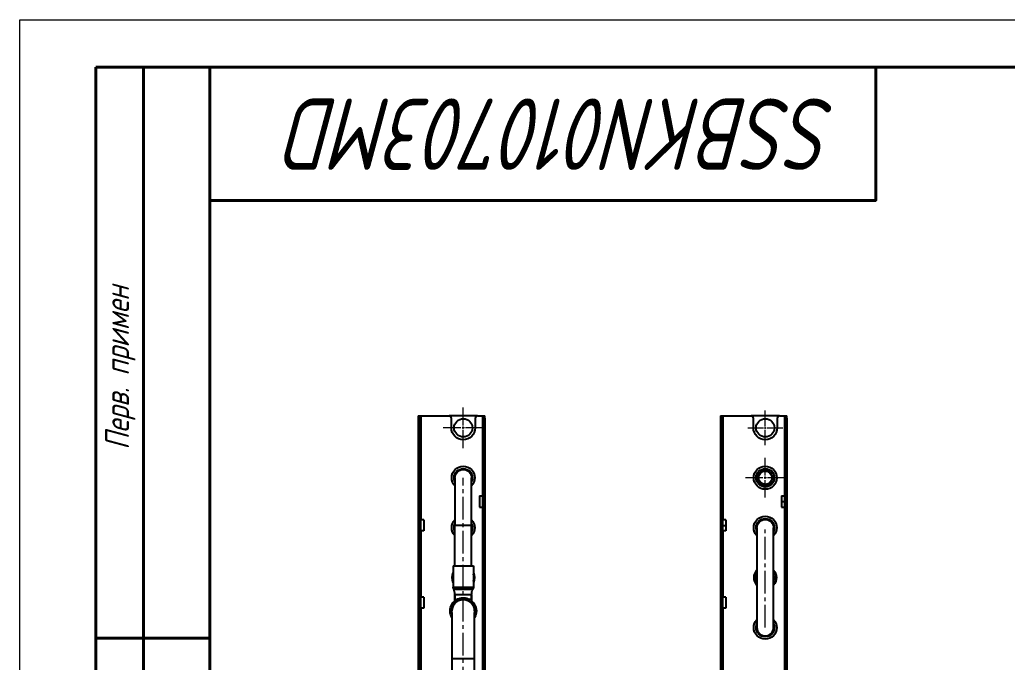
# Model space of a CAD drawing. Header units: millimetres. Extents: x 937859 to 970574, y 987894 to 996517.
# Drawn here: x 964255.2 to 964670.5, y 993427.5 to 993697.7 of the extents above; entities that cross this region are included whole.
import ezdxf

# ---------------------------------------------------------------- set-up
doc = ezdxf.new("R2010")
doc.units = ezdxf.units.MM
doc.header["$LTSCALE"] = 0.5
doc.linetypes.add('CENTER', pattern=[0.6, 0.375, -0.075, 0.075, -0.075])
doc.linetypes.add('CENTER2', pattern=[28.575, 19.05, -3.175, 3.175, -3.175])
doc.layers.add('DIMENSION', color=1, linetype='Continuous')
doc.layers.add('MD_Visible', color=7, linetype='Continuous', lineweight=25)
doc.layers.add('MD_Visible Narrow', color=7, linetype='Continuous', lineweight=25)
doc.styles.get("Standard").update_dxf_attribs({"font": 'GOST_A.TTF', "oblique": 15})

# ---------------------------------------------------------------- blocks, each defined once
blk = doc.blocks.new('*U285')
at = {"color": 0, "linetype": 'CENTER2', "lineweight": 5, "transparency": 16777216}
for p, q in [((0, 0.77), (0, 7.35)), ((-7.35, 0), (-0.77, 0)), ((0.77, 0), (7.35, 0)), ((0, -7.35), (0, -0.77))]:
    blk.add_line(p, q, dxfattribs=at)
at = {"color": 0, "linetype": 'Continuous', "lineweight": 5, "transparency": 16777216}
for p, q in [((-0.38, 0), (0.38, 0)), ((0, -0.38), (0, 0.38))]:
    blk.add_line(p, q, dxfattribs=at)
blk = doc.blocks.new('*U286')
at = {"color": 0, "linetype": 'CENTER2', "lineweight": 5, "transparency": 16777216}
for p, q in [((0, 0.97), (0, 8.35)), ((-8.35, 0), (-0.97, 0)), ((0.97, 0), (8.35, 0)), ((0, -8.35), (0, -0.97))]:
    blk.add_line(p, q, dxfattribs=at)
at = {"color": 0, "linetype": 'Continuous', "lineweight": 5, "transparency": 16777216}
for p, q in [((-0.485, 0), (0.485, 0)), ((0, -0.485), (0, 0.485))]:
    blk.add_line(p, q, dxfattribs=at)
blk = doc.blocks.new('*U295')
at = {"color": 0, "linetype": 'CENTER2', "lineweight": 5, "transparency": 16777216}
for p, q in [((0, 1), (0, 8.5)), ((-8.5, 0), (-1, 0)), ((1, 0), (8.5, 0)), ((0, -8.5), (0, -1))]:
    blk.add_line(p, q, dxfattribs=at)
at = {"color": 0, "linetype": 'Continuous', "lineweight": 5, "transparency": 16777216}
for p, q in [((-0.5, 0), (0.5, 0)), ((0, -0.5), (0, 0.5))]:
    blk.add_line(p, q, dxfattribs=at)

msp = doc.modelspace()

# ---------------------------------------------------------------- linework, layer by layer
at = {"lineweight": 9}
for p, q in [((964255.208, 993697.727), (965935.208, 993697.727)), ((964255.208, 992509.727), (964255.208, 993697.727))]:
    msp.add_line(p, q, dxfattribs=at)
at = {"color": 0, "lineweight": 40}
for p, q in [((964287.208, 993197.727), (964287.208, 993677.727)), ((964335.208, 993677.727), (964287.208, 993677.727)), ((964307.208, 993197.727), (964307.208, 993677.727)), ((964335.208, 992529.727), (964335.208, 993677.727)), ((964335.208, 993437.727), (964287.208, 993437.727))]:
    msp.add_line(p, q, dxfattribs=at)
at = {"lineweight": 40}
for p, q in [((964335.208, 993677.727), (965915.208, 993677.727)), ((964335.208, 992529.727), (964335.208, 993677.727))]:
    msp.add_line(p, q, dxfattribs=at)
msp.add_lwpolyline([(964335.208, 993621.727), (964615.208, 993621.727), (964615.208, 993677.727), (964335.208, 993677.727)], close=True, dxfattribs=at)
at = {"ltscale": 0.5}
for centre in [(964441.736, 993526.111), (964568.756, 993526.111)]:
    msp.add_circle(centre, 3.846, dxfattribs=at)
at = {"layer": 'MD_Visible', "extrusion": (0, 1, 0)}
for p, q in [((964422.836, 993531.111), (964422.836, 993530.111)), ((964422.836, 993531.111), (964423.636, 993531.111)), ((964422.836, 993530.111), (964422.836, 993393.511)), ((964423.636, 993530.111), (964423.636, 993531.111)), ((964423.636, 993531.111), (964423.836, 993531.111)), ((964423.636, 993530.111), (964423.636, 993394.485)), ((964423.836, 993531.111), (964435.736, 993531.111)), ((964447.736, 993531.111), (964435.736, 993531.111)), ((964436.736, 993526.111), (964436.736, 993530.111)), ((964446.736, 993530.111), (964446.736, 993526.111)), ((964447.736, 993531.111), (964449.836, 993531.111)), ((964449.836, 993531.111), (964450.036, 993531.111)), ((964450.036, 993531.111), (964450.036, 993530.111)), ((964450.036, 993531.111), (964450.836, 993531.111)), ((964450.036, 993530.111), (964450.036, 993231.111)), ((964450.836, 993530.111), (964450.836, 993531.111)), ((964450.836, 993530.111), (964450.836, 993231.111)), ((964549.856, 993531.111), (964549.856, 993530.111)), ((964549.856, 993531.111), (964550.656, 993531.111)), ((964549.856, 993530.111), (964549.856, 993135.111)), ((964550.656, 993530.111), (964550.656, 993531.111)), ((964550.656, 993531.111), (964550.856, 993531.111)), ((964550.656, 993530.111), (964550.656, 993135.111)), ((964550.856, 993531.111), (964562.756, 993531.111)), ((964574.756, 993531.111), (964562.756, 993531.111)), ((964563.756, 993526.111), (964563.756, 993530.111)), ((964573.756, 993530.111), (964573.756, 993526.111)), ((964574.756, 993531.111), (964576.856, 993531.111)), ((964576.856, 993531.111), (964577.056, 993531.111)), ((964577.056, 993531.111), (964577.056, 993530.111)), ((964577.056, 993531.111), (964577.856, 993531.111)), ((964577.056, 993530.111), (964577.056, 993231.111)), ((964577.856, 993530.111), (964577.856, 993531.111)), ((964577.856, 993530.111), (964577.856, 993231.111)), ((964438.236, 993505.111), (964438.236, 993485.111)), ((964445.236, 993485.111), (964445.236, 993505.111)), ((964448.536, 993497.461), (964448.536, 993495.111)), ((964448.536, 993497.461), (964449.836, 993497.461)), ((964448.536, 993495.111), (964448.536, 993492.761)), ((964575.556, 993497.461), (964575.556, 993495.111)), ((964575.556, 993497.461), (964576.856, 993497.461)), ((964575.556, 993495.111), (964575.556, 993492.761)), ((964448.536, 993492.761), (964449.836, 993492.761)), ((964575.556, 993492.761), (964576.856, 993492.761)), ((964425.136, 993487.461), (964423.836, 993487.461)), ((964425.136, 993487.461), (964425.136, 993485.111)), ((964552.156, 993487.461), (964550.856, 993487.461)), ((964552.156, 993487.461), (964552.156, 993485.111)), ((964425.136, 993482.761), (964423.836, 993482.761)), ((964425.136, 993485.111), (964425.136, 993482.761)), ((964438.236, 993468.111), (964438.236, 993485.111)), ((964445.236, 993468.111), (964445.236, 993485.111)), ((964552.156, 993482.761), (964550.856, 993482.761)), ((964552.156, 993485.111), (964552.156, 993482.761)), ((964565.256, 993484.111), (964565.256, 993442.111)), ((964572.256, 993442.111), (964572.256, 993484.111)), ((964437.486, 993468.111), (964437.486, 993459.129)), ((964437.486, 993468.111), (964445.986, 993468.111)), ((964445.986, 993468.111), (964445.986, 993459.129)), ((964425.136, 993454.961), (964423.836, 993454.961)), ((964425.136, 993454.961), (964425.136, 993450.261)), ((964438.236, 993452.337), (964438.236, 993455.977)), ((964438.236, 993455.977), (964438.236, 993453.366)), ((964444.526, 993453.957), (964444.526, 993453.957)), ((964445.236, 993452.337), (964445.236, 993455.977)), ((964445.236, 993455.977), (964445.236, 993453.366)), ((964552.156, 993454.961), (964550.856, 993454.961)), ((964552.156, 993454.961), (964552.156, 993450.261)), ((964425.136, 993450.261), (964423.836, 993450.261)), ((964552.156, 993450.261), (964550.856, 993450.261)), ((964436.976, 993448.492), (964436.976, 993408.111)), ((964446.496, 993408.111), (964446.496, 993448.492))]:
    msp.add_line(p, q, dxfattribs=at)
at = {"layer": 'MD_Visible', "linetype": 'CENTER2', "lineweight": 5, "extrusion": (0, 1, 0)}
for p, q in [((964441.736, 993316.111), (964441.736, 993505.111)), ((964568.756, 993442.111), (964568.756, 993484.111))]:
    msp.add_line(p, q, dxfattribs=at)
at = {"layer": 'MD_Visible'}
for centre, radius, start, end in [((964435.736, 993530.111), 1, 0, 90), ((964447.736, 993530.111), 1, 90, 180), ((964562.756, 993530.111), 1, 0, 90), ((964574.756, 993530.111), 1, 90, 180), ((964568.756, 993463.111), 4.5, 141.05756, 218.94244), ((964568.756, 993463.111), 4.5, 321.05756, 38.94244), ((964441.736, 993463.111), 4.5, 160.81186, 199.18814), ((964441.736, 993463.111), 4.5, 340.81186, 19.18814), ((964568.756, 993463.111), 3.7, 161.07536, 198.92464), ((964568.756, 993463.111), 3.7, 341.07536, 18.92464), ((964433.236, 993455.977), 5, 0, 26.7655), ((964441.736, 993449.111), 4.76, 90, 180), ((964441.736, 993449.111), 4.76, 0, 90), ((964568.756, 993442.111), 3.5, 180, 0)]:
    msp.add_arc(centre, radius, start, end, dxfattribs=at)
at = {"layer": 'MD_Visible', "extrusion": (-2.39831e-16, 5.3839e-42, -1)}
msp.add_arc((-964441.736, 993526.111), 5, 180, 0, dxfattribs=at)
at = {"layer": 'MD_Visible', "extrusion": (-2.27384e-16, 5.38435e-42, -1)}
msp.add_arc((-964568.756, 993526.111), 5, 180, 0, dxfattribs=at)
at = {"layer": 'MD_Visible', "extrusion": (-2.39831e-16, 5.38682e-42, -1)}
for centre, radius, start, end in [((-964441.736, 993505.111), 4.85, 0, 180), ((-964441.736, 993505.111), 3.846, 0, 180), ((-964441.736, 993505.111), 4.85, 316.19083, 0), ((-964441.736, 993505.111), 3.846, 335.51338, 0), ((-964441.736, 993505.111), 3.846, 180, 204.48662), ((-964441.736, 993505.111), 4.85, 180, 223.80917), ((-964441.736, 993484.111), 4.85, 0, 43.80917), ((-964441.736, 993484.111), 4.85, 136.19083, 180), ((-964441.736, 993484.111), 4.85, 316.19083, 0), ((-964441.736, 993484.111), 3.846, 0, 24.48662), ((-964441.736, 993484.111), 3.846, 335.51338, 0), ((-964441.736, 993484.111), 3.846, 155.51338, 180), ((-964441.736, 993484.111), 3.846, 180, 204.48662), ((-964441.736, 993484.111), 4.85, 180, 223.80917), ((-964450.236, 993455.977), 5, 0, 26.7655), ((-964441.736, 993449.111), 5.51, 329.7555, 90), ((-964441.736, 993449.111), 4.8, 352.598, 90), ((-964441.736, 993449.111), 5.51, 90, 210.2445), ((-964441.736, 993449.111), 4.8, 90, 187.402)]:
    msp.add_arc(centre, radius, start, end, dxfattribs=at)
at = {"layer": 'MD_Visible', "extrusion": (-2.39831e-16, 0, -1)}
msp.add_arc((-964441.736, 993505.111), 3.5, 0, 90, dxfattribs=at)
at = {"layer": 'MD_Visible', "extrusion": (-2.39831e-16, -4.81551e-73, -1)}
msp.add_arc((-964441.736, 993505.111), 3.5, 90, 180, dxfattribs=at)
at = {"layer": 'MD_Visible', "extrusion": (-2.27384e-16, 5.38727e-42, -1)}
for centre, radius, start, end in [((-964568.756, 993505.111), 4.85, 0, 180), ((-964568.756, 993505.111), 3.846, 0, 180), ((-964568.756, 993505.111), 3.14, 0, 180), ((-964568.756, 993505.111), 2.79, 0, 180), ((-964568.756, 993505.111), 4.85, 180, 0), ((-964568.756, 993505.111), 3.846, 180, 0), ((-964568.756, 993505.111), 3.14, 180, 0), ((-964568.756, 993505.111), 2.79, 180, 0), ((-964568.756, 993484.111), 4.85, 0, 180), ((-964568.756, 993484.111), 3.846, 0, 180), ((-964568.756, 993484.111), 4.85, 316.19083, 0), ((-964568.756, 993484.111), 3.846, 335.51338, 0), ((-964568.756, 993484.111), 3.846, 180, 204.48662), ((-964568.756, 993484.111), 4.85, 180, 223.80917), ((-964568.756, 993442.111), 4.85, 0, 43.80917), ((-964568.756, 993442.111), 4.85, 136.19083, 180), ((-964568.756, 993442.111), 4.85, 180, 0), ((-964568.756, 993442.111), 3.846, 0, 24.48662), ((-964568.756, 993442.111), 3.846, 180, 0), ((-964568.756, 993442.111), 3.846, 155.51338, 180)]:
    msp.add_arc(centre, radius, start, end, dxfattribs=at)
at = {"layer": 'MD_Visible', "extrusion": (-2.39831e-16, 9.30614e-107, -1)}
for centre, start, end in [((-964449.836, 993497.661), 180, 270), ((-964449.836, 993492.561), 90, 180), ((-964423.836, 993487.661), 270, 0), ((-964423.836, 993482.561), 0, 90), ((-964423.836, 993455.161), 270, 0), ((-964423.836, 993450.061), 0, 90)]:
    msp.add_arc(centre, 0.2, start, end, dxfattribs=at)
at = {"layer": 'MD_Visible', "extrusion": (-2.27384e-16, 9.30692e-107, -1)}
for centre, start, end in [((-964576.856, 993497.661), 180, 270), ((-964576.856, 993492.561), 90, 180), ((-964550.856, 993487.661), 270, 0), ((-964550.856, 993482.561), 0, 90), ((-964550.856, 993455.161), 270, 0), ((-964550.856, 993450.061), 0, 90)]:
    msp.add_arc(centre, 0.2, start, end, dxfattribs=at)
at = {"layer": 'MD_Visible', "extrusion": (-2.27384e-16, -5.36674e-37, -1)}
msp.add_arc((-964568.756, 993484.111), 3.5, 0, 180, dxfattribs=at)
at = {"layer": 'MD_Visible', "extrusion": (-2.39831e-16, 5.79328e-58, -1)}
msp.add_arc((-964439.486, 993459.129), 2, 333.2345, 0, dxfattribs=at)
at = {"layer": 'MD_Visible', "extrusion": (-2.39831e-16, 2.15779e-69, -1)}
msp.add_arc((-964443.986, 993459.129), 2, 180, 206.7655, dxfattribs=at)
at = {"layer": 'MD_Visible Narrow', "extrusion": (0, 1, 0)}
for p, q in [((964423.636, 993530.111), (964422.836, 993530.111)), ((964423.836, 993531.111), (964423.836, 993487.461)), ((964449.836, 993531.111), (964449.836, 993497.461)), ((964450.836, 993530.111), (964450.036, 993530.111)), ((964550.656, 993530.111), (964549.856, 993530.111)), ((964550.856, 993531.111), (964550.856, 993487.461)), ((964576.856, 993531.111), (964576.856, 993497.461)), ((964577.856, 993530.111), (964577.056, 993530.111)), ((964438.236, 993505.111), (964437.89, 993505.111)), ((964445.236, 993505.111), (964445.582, 993505.111)), ((964565.616, 993505.111), (964564.91, 993505.111)), ((964565.966, 993505.111), (964565.616, 993505.111)), ((964571.546, 993505.111), (964571.896, 993505.111)), ((964571.896, 993505.111), (964572.602, 993505.111)), ((964449.836, 993497.461), (964449.836, 993495.111)), ((964449.836, 993495.111), (964449.836, 993492.761)), ((964575.556, 993495.111), (964576.856, 993495.111)), ((964576.856, 993497.461), (964576.856, 993495.111)), ((964577.056, 993495.111), (964576.856, 993495.111)), ((964576.856, 993495.111), (964576.856, 993492.761)), ((964449.836, 993492.761), (964449.836, 993245.461)), ((964576.856, 993492.761), (964576.856, 993245.461)), ((964423.836, 993485.111), (964423.836, 993487.461)), ((964550.856, 993485.111), (964550.856, 993487.461)), ((964423.836, 993482.761), (964423.836, 993485.111)), ((964423.836, 993482.761), (964423.836, 993454.961)), ((964438.236, 993484.111), (964437.89, 993484.111)), ((964441.736, 993485.111), (964438.236, 993485.111)), ((964445.236, 993485.111), (964441.736, 993485.111)), ((964445.236, 993484.111), (964445.582, 993484.111)), ((964550.856, 993485.111), (964550.656, 993485.111)), ((964550.856, 993482.761), (964550.856, 993485.111)), ((964550.856, 993485.111), (964552.156, 993485.111)), ((964550.856, 993482.761), (964550.856, 993454.961)), ((964565.256, 993484.111), (964564.91, 993484.111)), ((964572.256, 993484.111), (964572.602, 993484.111)), ((964437.486, 993459.129), (964441.736, 993459.129)), ((964437.7, 993458.228), (964441.736, 993458.228)), ((964441.736, 993459.129), (964445.986, 993459.129)), ((964441.736, 993458.228), (964445.772, 993458.228)), ((964423.836, 993452.611), (964423.836, 993454.961)), ((964438.236, 993455.977), (964445.236, 993455.977)), ((964441.736, 993453.871), (964441.736, 993453.911)), ((964550.856, 993452.611), (964550.856, 993454.961)), ((964423.836, 993450.261), (964423.836, 993452.611)), ((964423.836, 993450.261), (964423.836, 993394.723)), ((964550.856, 993452.611), (964550.656, 993452.611)), ((964550.856, 993450.261), (964550.856, 993452.611)), ((964550.856, 993450.261), (964550.856, 993134.111)), ((964565.256, 993442.111), (964564.91, 993442.111)), ((964572.256, 993442.111), (964572.602, 993442.111)), ((964436.976, 993429.111), (964441.736, 993429.111)), ((964441.736, 993429.111), (964446.496, 993429.111))]:
    msp.add_line(p, q, dxfattribs=at)
at = {"layer": 'MD_Visible Narrow', "extrusion": (-2.27384e-16, 5.38435e-42, -1)}
for start, end in [(318.13169, 41.86831), (138.13169, 221.86831)]:
    msp.add_arc((-964568.756, 993463.111), 4.7, start, end, dxfattribs=at)
at = {"layer": 'MD_Visible Narrow', "extrusion": (-2.39831e-16, 5.3839e-42, -1)}
for start, end in [(334.72317, 25.27683), (154.72317, 205.27683)]:
    msp.add_arc((-964441.736, 993463.111), 4.7, start, end, dxfattribs=at)
at = {"layer": 'MD_Visible Narrow'}
for points, knots in [([(964439.291, 993454.048), (964439.176, 993454.034), (964439.069, 993454.009), (964438.972, 993453.969), (964438.781, 993453.89), (964438.632, 993453.761), (964438.519, 993453.578)], [0.40991634, 0.40991634, 0.40991634, 0.40991634, 0.5, 0.5, 0.5, 0.67640709, 0.67640709, 0.67640709, 0.67640709]), ([(964444.963, 993453.577), (964444.907, 993453.667), (964444.84, 993453.745), (964444.605, 993453.944), (964444.403, 993454.023), (964444.166, 993454.056)], [0.32155807, 0.32155807, 0.32155807, 0.32155807, 0.40966095, 0.40966095, 0.59380147, 0.59380147, 0.59380147, 0.59380147])]:
    msp.add_open_spline(points, degree=3, knots=knots, dxfattribs=at)

# ---------------------------------------------------------------- block references
at = {"linetype": 'CENTER2', "lineweight": 5, "extrusion": (-2.39831e-16, 1.46854e-32, -1)}
msp.add_blockref('*U295', (-964441.736, 993526.111), dxfattribs=at)
at = {"linetype": 'CENTER2', "lineweight": 5}
msp.add_blockref('*U285', (964568.756, 993526.111), dxfattribs=at)
at = {"linetype": 'CENTER2', "lineweight": 5, "extrusion": (-2.27384e-16, 1.39233e-32, -1)}
msp.add_blockref('*U286', (-964568.756, 993505.111), dxfattribs=at)

# ---------------------------------------------------------------- texts
at = {"insert": (964599.25, 993634.62), "char_height": 30, "width": 374.92713, "attachment_point": 1, "rotation": 180}
msp.add_mtext('{\\W0.955;SSBKN010703MD}', dxfattribs=at)
at = {"layer": 'DIMENSION', "color": 250, "linetype": 'CENTER', "ltscale": 0.25, "insert": (964291.182, 993516.899), "char_height": 10, "attachment_point": 1, "rotation": 90}
msp.add_mtext_dynamic_manual_height_columns('{\\C0;Перв. примен}', width=105.93469, gutter_width=240, heights=[0], dxfattribs=at)

doc.saveas('drawing.dxf')
